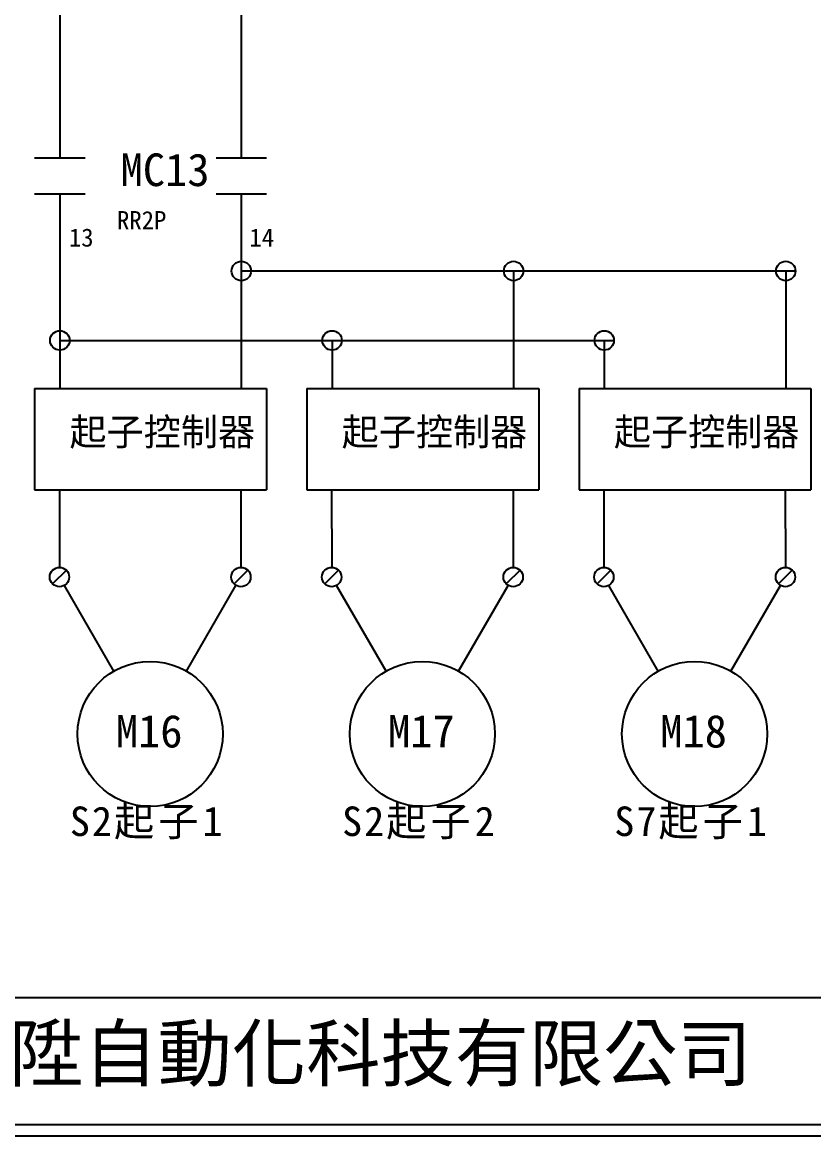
# Model space of a CAD drawing. Extents: x 10 to 297, y 3 to 207.
# Drawn here: x 58.2 to 145.5, y 3 to 125.8 of the extents above; entities that cross this region are included whole.
import ezdxf

# ---------------------------------------------------------------- set-up
doc = ezdxf.new("R2010")
doc.units = 0
doc.layers.get('0').update_dxf_attribs({"linetype": 'CONTINUOUS'})
doc.layers.add('圖框層', color=7, linetype='CONTINUOUS')
doc.layers.add('標尺寸層', color=3, linetype='CONTINUOUS')
doc.styles.add('STSL', font='kaiu.ttf')
doc.styles.add('標楷體', font='kaiu.ttf')

msp = doc.modelspace()

# ---------------------------------------------------------------- linework, layer by layer
for p, q in [((82.33, 157.42), (82.37, 110.79)), ((62.35, 136.44), (62.37, 110.79)), ((62.32, 74.19), (62.33, 65.66)), ((82.32, 74.19), (82.33, 65.66)), ((92.32, 74.19), (92.33, 65.66)), ((112.32, 74.19), (112.33, 65.66)), ((122.32, 74.19), (122.33, 65.66)), ((142.32, 74.19), (142.33, 65.66)), ((63.09, 65.35), (61.57, 63.83)), ((83.09, 65.35), (81.57, 63.83)), ((93.09, 65.35), (91.57, 63.83)), ((113.09, 65.35), (111.57, 63.83)), ((123.09, 65.35), (121.57, 63.83)), ((143.09, 65.35), (141.57, 63.83)), ((68.32, 54.22), (62.87, 63.66)), ((76.32, 54.22), (81.78, 63.67)), ((98.32, 54.22), (92.87, 63.66)), ((106.32, 54.22), (111.78, 63.67)), ((128.32, 54.22), (122.87, 63.66)), ((136.32, 54.22), (141.78, 63.67))]:
    msp.add_line(p, q)
for centre, radius in [((82.37, 98.33), 1.07), ((112.37, 98.33), 1.07), ((142.37, 98.33), 1.07), ((62.37, 90.68), 1.07), ((92.37, 90.68), 1.07), ((122.37, 90.68), 1.07), ((62.33, 64.59), 1.07), ((82.33, 64.59), 1.07), ((92.33, 64.59), 1.07), ((112.33, 64.59), 1.07), ((122.33, 64.59), 1.07), ((142.33, 64.59), 1.07), ((72.32, 47.29), 8), ((102.32, 47.29), 8), ((132.32, 47.29), 8)]:
    msp.add_circle(centre, radius)
at = {"layer": '圖框層', "color": 7}
for p, q in [((11.25, 18.25), (295.75, 18.25)), ((11.25, 4.25), (295.75, 4.25)), ((10, 3), (297, 3))]:
    msp.add_line(p, q, dxfattribs=at)
at = {"layer": '標尺寸層', "color": 7}
for p, q in [((59.59, 110.79), (65.16, 110.79)), ((79.59, 110.79), (85.16, 110.79)), ((59.59, 106.82), (65.16, 106.82)), ((62.37, 106.82), (62.37, 85.33)), ((79.59, 106.82), (85.16, 106.82)), ((82.37, 106.82), (82.37, 85.33)), ((143.44, 98.32), (82.37, 98.33)), ((112.37, 98.32), (112.37, 85.33)), ((142.37, 98.32), (142.37, 85.33)), ((82.37, 97.26), (82.37, 97.19)), ((112.37, 97.26), (112.37, 97.19)), ((142.37, 97.26), (142.37, 97.19)), ((62.37, 90.68), (123.44, 90.68)), ((92.37, 90.68), (92.37, 85.33)), ((122.37, 90.68), (122.37, 85.33)), ((62.37, 89.61), (62.37, 89.54)), ((92.37, 89.61), (92.37, 89.54)), ((122.37, 89.61), (122.37, 89.54)), ((59.59, 85.36), (65.15, 85.36)), ((59.59, 85.36), (59.59, 74.22)), ((65.15, 85.36), (79.59, 85.36)), ((79.59, 85.36), (85.15, 85.36)), ((85.15, 85.36), (85.15, 74.22)), ((89.59, 85.36), (95.15, 85.36)), ((89.59, 85.36), (89.59, 74.22)), ((95.15, 85.36), (109.59, 85.36)), ((109.59, 85.36), (115.15, 85.36)), ((115.15, 85.36), (115.15, 74.22)), ((119.59, 85.36), (125.15, 85.36)), ((119.59, 85.36), (119.59, 74.22)), ((125.15, 85.36), (139.59, 85.36)), ((139.59, 85.36), (145.15, 85.36)), ((145.15, 85.36), (145.15, 74.22)), ((59.59, 74.22), (65.15, 74.22)), ((65.15, 74.22), (79.59, 74.22)), ((79.59, 74.22), (85.15, 74.22)), ((89.59, 74.22), (95.15, 74.22)), ((95.15, 74.22), (109.59, 74.22)), ((109.59, 74.22), (115.15, 74.22)), ((119.59, 74.22), (125.15, 74.22)), ((125.15, 74.22), (139.59, 74.22)), ((139.59, 74.22), (145.15, 74.22))]:
    msp.add_line(p, q, dxfattribs=at)

# ---------------------------------------------------------------- texts
at = {"color": 0, "char_height": 3.25, "width": 29.841, "attachment_point": 2, "style": '標楷體'}
for s, insert in [('{\\T1.1;S2起子1}', (72, 39.29)), ('{\\T1.1;S2起子2}', (102, 39.29)), ('{\\T1.1;S7起子1}', (132, 39.29))]:
    msp.add_mtext(s, dxfattribs=dict(at, insert=insert))
at = {"layer": '圖框層', "color": 4, "style": 'STSL'}
for s, height, p in [('MC13', 3.6, (69.07, 107.69)), ('RR2P', 2, (68.67, 102.94)), ('13', 2, (63.37, 101.02)), ('14', 2, (83.26, 101.02)), ('起子控制器', 3, (63.43, 79.1)), ('起子控制器', 3, (93.43, 79.1)), ('起子控制器', 3, (123.43, 79.1)), ('M16', 3.6, (68.54, 45.8)), ('M17', 3.6, (98.54, 45.8)), ('M18', 3.6, (128.54, 45.8)), ('泓陞自動化科技有限公司', 6, (48.6, 9.08))]:
    msp.add_text(s, height=height, dxfattribs=at).set_placement(p)

doc.saveas('drawing.dxf')
